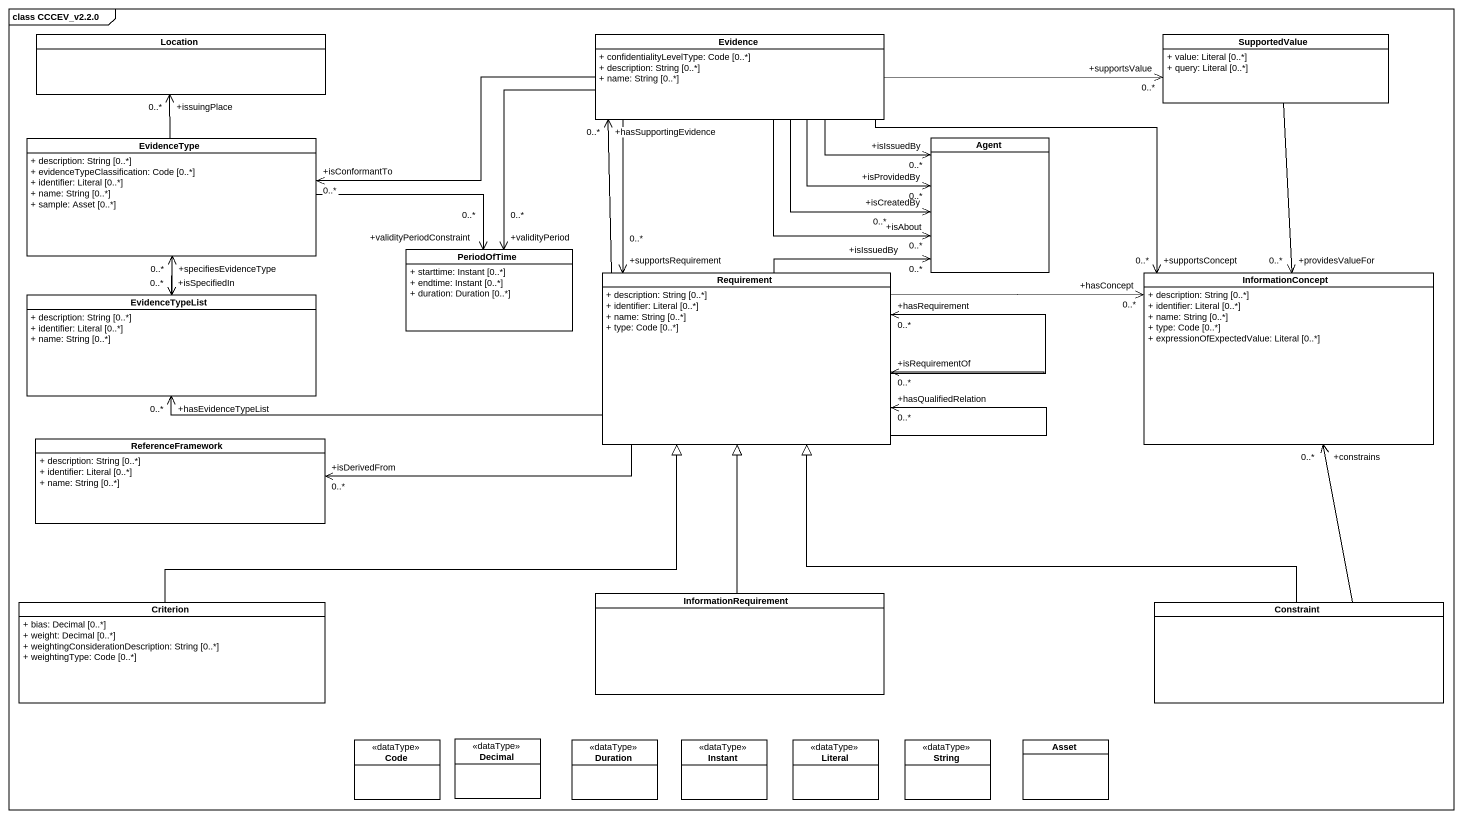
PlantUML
@startuml
mainframe class CCCEV_v2.2.0
hide circle
hide empty members
skinparam classAttributeIconSize 0
class Location
class Evidence {
  + confidentialityLevelType: Code [0..*]
  + description: String [0..*]
  + name: String [0..*]
}
class SupportedValue {
  + value: Literal [0..*]
  + query: Literal [0..*]
}
class EvidenceType {
  + description: String [0..*]
  + evidenceTypeClassification: Code [0..*]
  + identifier: Literal [0..*]
  + name: String [0..*]
  + sample: Asset [0..*]
}
class "Agent" as Agent_
class PeriodOfTime {
  + starttime: Instant [0..*]
  + endtime: Instant [0..*]
  + duration: Duration [0..*]
}
class Requirement {
  + description: String [0..*]
  + identifier: Literal [0..*]
  + name: String [0..*]
  + type: Code [0..*]
}
class InformationConcept {
  + description: String [0..*]
  + identifier: Literal [0..*]
  + name: String [0..*]
  + type: Code [0..*]
  + expressionOfExpectedValue: Literal [0..*]
}
class EvidenceTypeList {
  + description: String [0..*]
  + identifier: Literal [0..*]
  + name: String [0..*]
}
class ReferenceFramework {
  + description: String [0..*]
  + identifier: Literal [0..*]
  + name: String [0..*]
}
class Criterion {
  + bias: Decimal [0..*]
  + weight: Decimal [0..*]
  + weightingConsiderationDescription: String [0..*]
  + weightingType: Code [0..*]
}
class InformationRequirement
class Constraint
class Code <<dataType>>
class Decimal <<dataType>>
class Duration <<dataType>>
class Instant <<dataType>>
class Literal <<dataType>>
class String <<dataType>>
class Asset
Evidence -right-> "+supportsValue\n0..*" SupportedValue
Evidence -left-> "+isConformantTo\n0..*" EvidenceType
Evidence -right-> "+isAbout\n0..*" Agent_
Evidence -right-> "+isCreatedBy\n0..*" Agent_
Evidence -right-> "+isIssuedBy\n0..*" Agent_
Evidence -right-> "+isProvidedBy\n0..*" Agent_
Evidence --> "+validityPeriod\n0..*" PeriodOfTime
Evidence --> "+supportsRequirement\n0..*" Requirement
Evidence -right-> "+supportsConcept\n0..*" InformationConcept
SupportedValue --> "+providesValueFor\n0..*" InformationConcept
EvidenceType -up-> "+issuingPlace\n0..*" Location
EvidenceType -right-> "+validityPeriodConstraint\n0..*" PeriodOfTime
EvidenceType --> "+isSpecifiedIn\n0..*" EvidenceTypeList
Requirement -up-> "+hasSupportingEvidence\n0..*" Evidence
Requirement -up-> "+isIssuedBy\n0..*" Agent_
Requirement --> "+hasQualifiedRelation\n0..*" Requirement
Requirement --> "+hasRequirement\n0..*" Requirement
Requirement --> "+isRequirementOf\n0..*" Requirement
Requirement -right-> "+hasConcept\n0..*" InformationConcept
Requirement -left-> "+hasEvidenceTypeList\n0..*" EvidenceTypeList
Requirement -left-> "+isDerivedFrom\n0..*" ReferenceFramework
EvidenceTypeList -up-> "+specifiesEvidenceType\n0..*" EvidenceType
Criterion -right-|> Requirement
InformationRequirement -up-|> Requirement
Constraint -left-|> Requirement
Constraint -up-> "+constrains\n0..*" InformationConcept
@enduml
